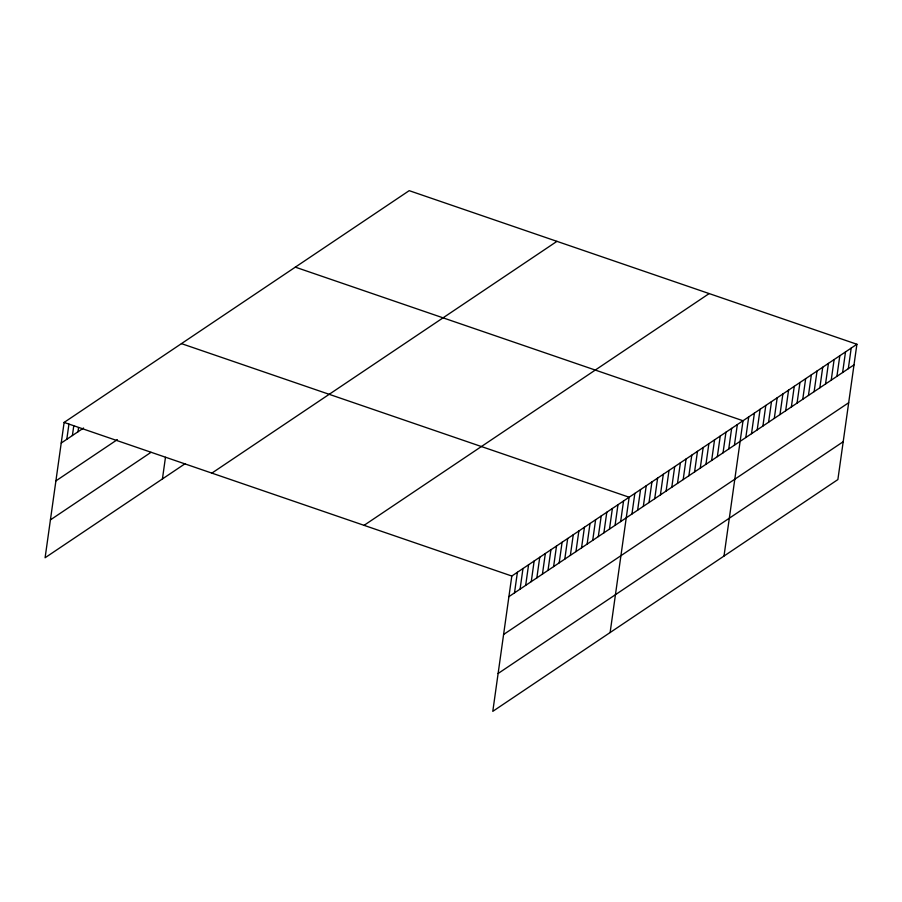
<?xml version="1.0" encoding="UTF-8"?>
<svg xmlns="http://www.w3.org/2000/svg" width="902" height="902" viewBox="0 0 902 902"><rect width="100%" height="100%" fill="white"/><g stroke="black" fill="none" stroke-linecap="round" stroke-linejoin="round"><path stroke-width="1.35" d="M856.9 344.26L511.806 576.028L492.796 711.34L837.879 479.571L856.9 344.26L409.204 190.66L64.121 422.429L45.1 557.74L185.203 463.639M66.804 439.285L68.935 424.177M72.397 435.531L73.75 425.913M77.978 431.787L78.564 427.661M162.428 478.939L165.472 457.303M514.501 592.885L517.398 572.274M520.082 589.13L522.98 568.519M525.674 585.375L528.572 564.776M531.267 581.632L534.153 561.021M536.848 577.878L539.746 557.267M542.44 574.123L545.338 553.512M548.021 570.368L550.919 549.758M553.614 566.614L556.511 546.014M559.195 562.871L562.093 542.26M564.787 559.116L567.685 538.505M570.368 555.361L573.266 534.751M575.961 551.607L578.858 530.996M581.542 547.852L584.44 527.253M587.134 544.109L590.032 523.498M592.715 540.354L595.613 519.744M598.308 536.6L601.206 515.989M603.9 532.845L606.787 512.235M609.481 529.091L612.379 508.491M615.074 525.347L617.971 504.737M620.655 521.593L623.553 500.982M610.124 632.539L629.145 497.227L181.449 343.628M631.941 514.016L634.839 493.405M637.635 510.194L640.533 489.583M643.329 506.36L646.227 485.761M649.023 502.538L651.921 481.927M654.717 498.716L657.614 478.105M660.411 494.894L663.308 474.283M666.104 491.071L669.002 470.461M671.798 487.249L674.696 466.638M677.492 483.416L680.39 462.816M683.186 479.593L686.084 458.983M688.88 475.771L691.778 455.16M694.574 471.949L697.471 451.338M700.268 468.127L703.165 447.516M705.962 464.305L708.859 443.694M711.655 460.471L714.553 439.872M717.349 456.649L720.247 436.038M723.043 452.827L725.941 432.216M728.737 449.004L731.635 428.394M734.431 445.182L737.329 424.571M724.002 556.049L743.022 420.749L295.326 267.15M745.819 437.526L748.716 416.916M751.513 433.704L754.41 413.093M757.206 429.882L760.104 409.271M762.9 426.06L765.798 405.449M768.594 422.237L771.492 401.627M774.288 418.415L777.186 397.805M779.982 414.582L782.88 393.971M785.676 410.76L788.573 390.149M791.37 406.937L794.267 386.327M797.064 403.115L799.961 382.504M802.757 399.293L805.655 378.682M808.451 395.459L811.349 374.86M814.145 391.637L817.043 371.026M819.839 387.815L822.737 367.204M825.533 383.993L828.431 363.382M831.227 380.17L834.124 359.56M836.921 376.348L839.818 355.738M842.615 372.515L845.512 351.915M848.308 368.692L851.206 348.082M61.223 443.04L83.57 428.033M55.901 480.89L117.361 439.612M50.422 519.89L150.984 452.342M211.857 473.122L556.94 241.353M364.07 525.336L709.164 293.578M508.908 596.639L854.002 364.87M503.598 634.489L848.681 402.72M498.118 673.49L843.201 441.721M64.121 422.429L511.806 576.028"/></g></svg>
